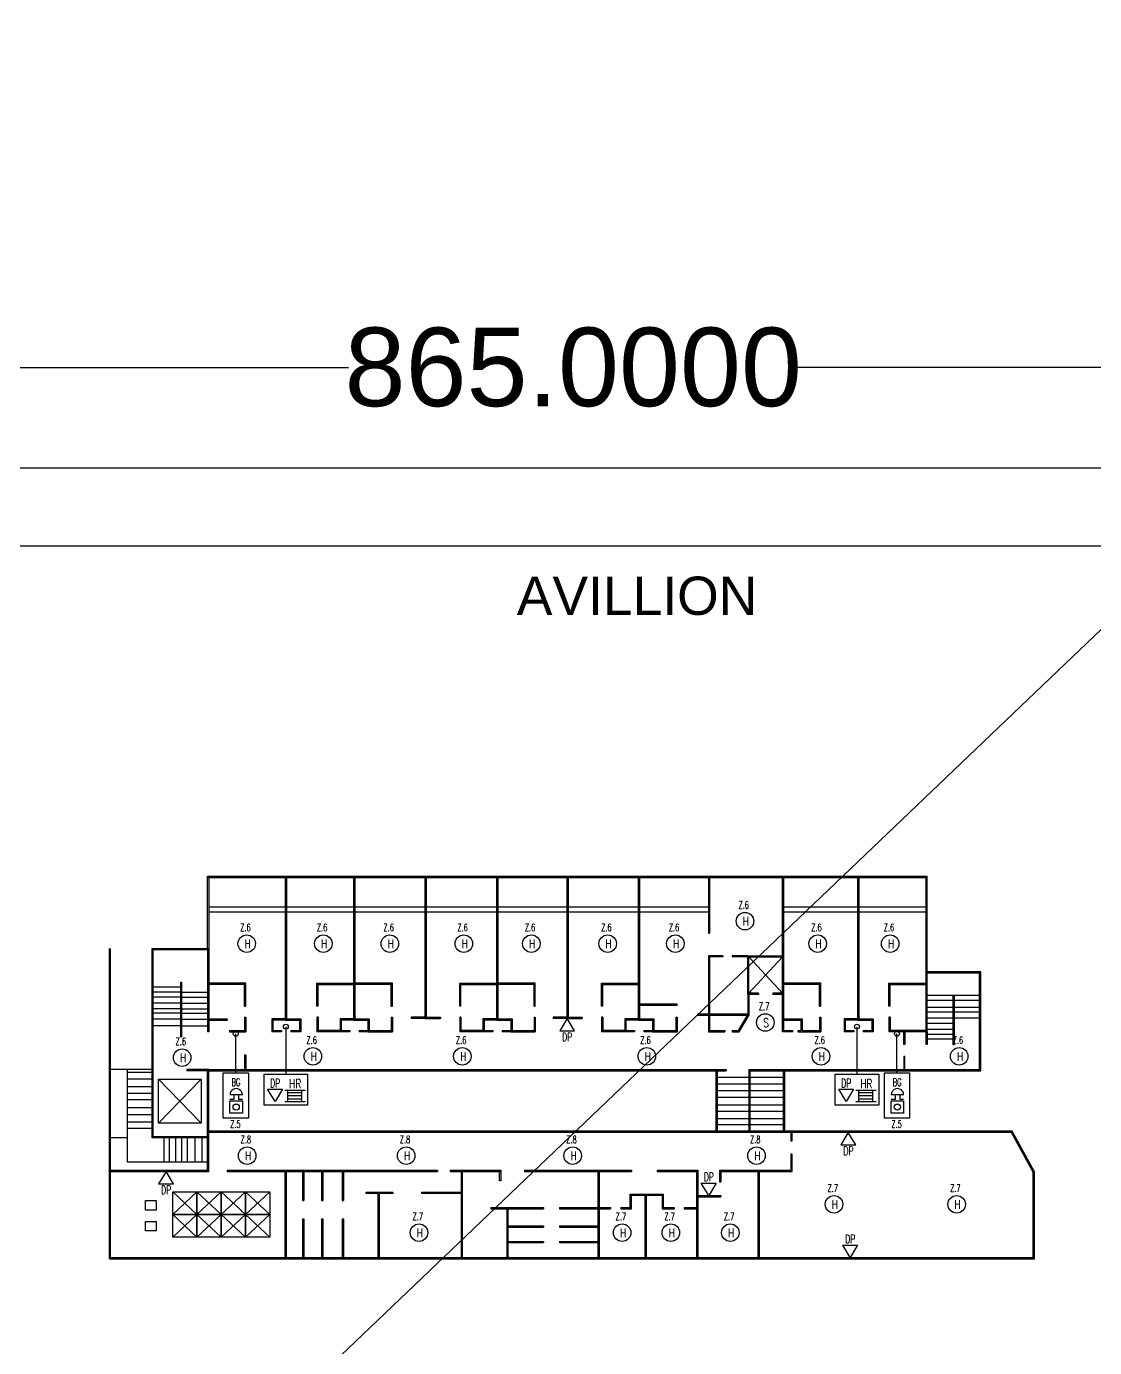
# Model space of a CAD drawing. Extents: x -3977 to 6343, y -1567 to 1206.
# Drawn here: x -2976.2 to -2701.7, y -1292.1 to -952.9 of the extents above; entities that cross this region are included whole.
import ezdxf
from ezdxf.enums import TextEntityAlignment as Align

# ---------------------------------------------------------------- set-up
doc = ezdxf.new("R2010")
doc.units = 0
doc.layers.get('0').update_dxf_attribs({"linetype": 'CONTINUOUS'})
doc.layers.get('DEFPOINTS').update_dxf_attribs({"linetype": 'CONTINUOUS'})
for name, color, linetype in [('FAPOINT', 1, 'CONTINUOUS'), ('FF_GRID_LINE', 8, 'CONTINUOUS'), ('MIMIC_SIZE', 7, 'CONTINUOUS'), ('TEXT', 8, 'CONTINUOUS'), ('TXT4', 8, 'CONTINUOUS')]:
    doc.layers.add(name, color=color, linetype=linetype)
doc.styles.add('ARIAL', font='arial.ttf')
doc.styles.add('BADAI', font='romans.shx', dxfattribs={"width": 0.65})
doc.styles.add('PLOT02__REVB$0$NARROW', font='SIMPLEX', dxfattribs={"width": 0.75})
doc.styles.get("Standard").update_dxf_attribs({"font": 'arial.ttf'})
doc.dimstyles.get("Standard").update_dxf_attribs({"dimtxt": 0.18, "dimasz": 0.18, "dimexe": 0.18, "dimexo": 0.0625, "dimgap": 0.09, "dimtad": 0, "dimtih": 1, "dimtoh": 1, "dimzin": 0, "dimcen": 0.09, "dimazin": 3, "dimtfac": 1, "dimtofl": 0, "dimtmove": 0, "dimatfit": 3})

# ---------------------------------------------------------------- blocks, each defined once
blk = doc.blocks.new('D-433-1_MIMIC_SIZE_900_X_1')
at = {"layer": 'MIMIC_SIZE'}
for points in [[(3.62, 53.07), (868.62, 53.07), (868.62, 478.07), (3.62, 478.07)], [(23.62, 73.07), (848.62, 73.07), (848.62, 458.07), (23.62, 458.07)]]:
    blk.add_lwpolyline(points, close=True, dxfattribs=at)
blk = doc.blocks.new('*D37')
at = {"layer": 'DEFPOINTS', "color": 0}
for p in [(-2403.24, -1040.46), (-3268.24, -1066.31), (-2403.24, -1066.31)]:
    blk.add_point(p, dxfattribs=at)
at = {"layer": 'MIMIC_SIZE', "color": 0}
for p, q in [((-3268.24, -1066.25), (-3268.24, -1040.28)), ((-3268.06, -1040.46), (-2893.36, -1040.46)), ((-2403.42, -1040.46), (-2778.12, -1040.46)), ((-2403.24, -1066.25), (-2403.24, -1040.28))]:
    blk.add_line(p, q, dxfattribs=at)
for points in [[(-3268.06, -1040.43), (-3268.06, -1040.49), (-3268.24, -1040.46)], [(-2403.42, -1040.43), (-2403.42, -1040.49), (-2403.24, -1040.46)]]:
    blk.add_solid(points, dxfattribs=at)
blk.add_text('865.0000', height=20.175, dxfattribs=at).set_placement((-2894.41, -1050.38))

msp = doc.modelspace()

# ---------------------------------------------------------------- linework, layer by layer
at = {"color": 1}
for p, q in [((-2837.223, -1207.625), (-2839.129, -1210.801)), ((-2835.311, -1210.812), (-2837.223, -1207.625)), ((-2839.129, -1210.801), (-2835.311, -1210.812)), ((-2920.668, -1227.211), (-2923.849, -1227.207)), ((-2922.855, -1227.209), (-2922.856, -1228.402)), ((-2921.662, -1227.21), (-2921.663, -1228.403)), ((-2914.174, -1225.805, 16734.629), (-2910.356, -1225.795, 16734.629)), ((-2912.268, -1228.981, 16734.629), (-2914.174, -1225.805, 16734.629)), ((-2910.356, -1225.795, 16734.629), (-2912.268, -1228.981, 16734.629)), ((-2767.413, -1225.805, 16734.629), (-2763.595, -1225.795, 16734.629)), ((-2765.507, -1228.981, 16734.629), (-2767.413, -1225.805, 16734.629)), ((-2763.595, -1225.795, 16734.629), (-2765.507, -1228.981, 16734.629)), ((-2750.756, -1227.211), (-2753.937, -1227.207)), ((-2752.943, -1227.209), (-2752.944, -1228.402)), ((-2751.75, -1227.21), (-2751.751, -1228.403)), ((-2923.854, -1231.98), (-2923.851, -1228.798)), ((-2922.856, -1228.402), (-2923.851, -1228.401)), ((-2923.851, -1228.798), (-2920.67, -1228.802)), ((-2920.669, -1228.404), (-2921.663, -1228.403)), ((-2920.67, -1228.802), (-2920.673, -1231.983)), ((-2753.942, -1231.98), (-2753.939, -1228.798)), ((-2752.944, -1228.402), (-2753.939, -1228.401)), ((-2753.939, -1228.798), (-2750.758, -1228.802)), ((-2750.757, -1228.404), (-2751.751, -1228.403)), ((-2750.758, -1228.802), (-2750.761, -1231.983)), ((-2764.956, -1236.875), (-2766.861, -1240.051)), ((-2763.043, -1240.062), (-2764.956, -1236.875)), ((-2766.861, -1240.051), (-2763.043, -1240.062)), ((-2940.277, -1246.904), (-2942.183, -1250.08)), ((-2938.365, -1250.09), (-2940.277, -1246.904)), ((-2942.183, -1250.08), (-2938.365, -1250.09)), ((-2802.746, -1249.895), (-2798.928, -1249.884)), ((-2800.841, -1253.071), (-2802.746, -1249.895)), ((-2798.928, -1249.884), (-2800.841, -1253.071)), ((-2766.38, -1265.837), (-2762.562, -1265.827)), ((-2764.474, -1269.013), (-2766.38, -1265.837)), ((-2762.562, -1265.827), (-2764.474, -1269.013))]:
    msp.add_line(p, q, dxfattribs=at)
for points in [[(-2925.609, -1221.579), (-2919.135, -1221.579), (-2919.135, -1233.219), (-2925.609, -1233.219)], [(-2915.088, -1221.961), (-2903.905, -1221.961), (-2903.905, -1229.882), (-2915.088, -1229.882)], [(-2768.327, -1221.961), (-2757.144, -1221.961), (-2757.144, -1229.882), (-2768.327, -1229.882)], [(-2755.697, -1221.579), (-2749.223, -1221.579), (-2749.223, -1233.219), (-2755.697, -1233.219)]]:
    msp.add_lwpolyline(points, close=True, dxfattribs=at)
at = {"color": 1, "linetype": 'BYBLOCK'}
for centre, radius in [((-2791.515, -1182.618), 2.25), ((-2919.546, -1188.397), 2.25), ((-2899.854, -1188.397), 2.25), ((-2882.761, -1188.397), 2.25), ((-2863.756, -1188.397), 2.25), ((-2846.421, -1188.397), 2.25), ((-2826.812, -1188.397), 2.25), ((-2809.416, -1188.397), 2.25), ((-2772.824, -1188.397), 2.25), ((-2754.195, -1188.397), 2.25), ((-2786.266, -1208.652), 2.25), ((-2922.372, -1211.582, -16734.629), 0.63), ((-2909.497, -1209.731), 0.63), ((-2762.735, -1209.731), 0.63), ((-2752.46, -1211.582, -16734.629), 0.63), ((-2936.153, -1217.694), 2.25), ((-2902.551, -1217.333), 2.25), ((-2864.13, -1217.333), 2.25), ((-2816.736, -1217.333), 2.25), ((-2771.975, -1217.333), 2.25), ((-2736.461, -1217.333), 2.25), ((-2919.442, -1242.859), 2.25), ((-2878.565, -1242.859), 2.25), ((-2835.779, -1242.859), 2.25), ((-2788.548, -1242.859), 2.25), ((-2768.631, -1255.345), 2.25), ((-2737.114, -1255.345), 2.25), ((-2875.277, -1262.643), 2.25), ((-2823.08, -1262.643), 2.25), ((-2810.56, -1262.643), 2.25), ((-2795.265, -1262.643), 2.25)]:
    msp.add_circle(centre, radius, dxfattribs=at)
at = {"color": 1}
for centre in [(-2922.262, -1230.391), (-2752.35, -1230.391)]:
    msp.add_circle(centre, 0.795, dxfattribs=at)
for centre in [(-2922.259, -1227.209), (-2752.347, -1227.209)]:
    msp.add_arc(centre, 1.591, 359.93967, 179.93967, dxfattribs=at)
at = {"layer": 'FAPOINT', "color": 1, "linetype": 'BYBLOCK'}
for p, q in [((-2909.786, -1226.016, 16734.629), (-2904.528, -1226.016, 16734.629)), ((-2909.003, -1228.986, 16734.629), (-2909.003, -1226.016, 16734.629)), ((-2909.003, -1226.625, 16734.629), (-2905.378, -1226.625, 16734.629)), ((-2909.003, -1227.391, 16734.629), (-2905.378, -1227.391, 16734.629)), ((-2905.378, -1228.986, 16734.629), (-2905.378, -1226.016, 16734.629)), ((-2763.024, -1226.016, 16734.629), (-2757.766, -1226.016, 16734.629)), ((-2762.242, -1228.986, 16734.629), (-2762.242, -1226.016, 16734.629)), ((-2762.242, -1226.625, 16734.629), (-2758.617, -1226.625, 16734.629)), ((-2762.242, -1227.391, 16734.629), (-2758.617, -1227.391, 16734.629)), ((-2758.617, -1228.986, 16734.629), (-2758.617, -1226.016, 16734.629)), ((-2909.786, -1228.986, 16734.629), (-2904.528, -1228.986, 16734.629)), ((-2909.003, -1228.22, 16734.629), (-2905.378, -1228.22, 16734.629)), ((-2763.024, -1228.986, 16734.629), (-2757.766, -1228.986, 16734.629)), ((-2762.242, -1228.22, 16734.629), (-2758.617, -1228.22, 16734.629))]:
    msp.add_line(p, q, dxfattribs=at)
at = {"layer": 'FF_GRID_LINE', "color": 1}
for p, q in [((-2920.673, -1231.983), (-2923.854, -1231.98)), ((-2750.761, -1231.983), (-2753.942, -1231.98))]:
    msp.add_line(p, q, dxfattribs=at)
at = {"layer": 'MIMIC_SIZE', "color": 1}
for p, q in [((-2537.734, -952.855), (-3181.641, -1567.27)), ((-2909.497, -1209.731), (-2909.497, -1221.961)), ((-2762.735, -1209.731), (-2762.735, -1221.961)), ((-2922.372, -1221.579, -16734.629), (-2922.372, -1211.582, -16734.629)), ((-2752.46, -1221.579, -16734.629), (-2752.46, -1211.582, -16734.629))]:
    msp.add_line(p, q, dxfattribs=at)
at = {"layer": 'MIMIC_SIZE', "color": 0, "linetype": 'BYBLOCK'}
for p, q in [((-2929.639, -1189.623), (-2929.639, -1171.104)), ((-2929.639, -1171.104), (-2744.657, -1171.104)), ((-2929.639, -1171.429), (-2744.982, -1171.429)), ((-2929.314, -1171.104), (-2929.314, -1211.023)), ((-2909.553, -1208.036), (-2909.553, -1171.104)), ((-2909.228, -1208.036), (-2909.228, -1171.104)), ((-2891.988, -1208.036), (-2891.988, -1171.104)), ((-2891.663, -1208.036), (-2891.663, -1171.104)), ((-2873.696, -1207.625), (-2873.696, -1171.104)), ((-2873.371, -1207.625), (-2873.371, -1171.104)), ((-2855.272, -1208.036), (-2855.272, -1171.104)), ((-2854.947, -1208.036), (-2854.947, -1171.104)), ((-2837.223, -1207.625), (-2837.223, -1171.104)), ((-2836.898, -1207.625), (-2836.898, -1171.104)), ((-2818.847, -1208.036), (-2818.847, -1171.104)), ((-2818.522, -1208.036), (-2818.522, -1171.104)), ((-2800.917, -1171.429), (-2800.917, -1185.733)), ((-2800.592, -1171.429), (-2800.592, -1185.733)), ((-2781.888, -1211.023), (-2781.888, -1171.104)), ((-2781.563, -1210.698), (-2781.563, -1171.104)), ((-2762.486, -1208.036), (-2762.486, -1171.104)), ((-2762.161, -1208.036), (-2762.161, -1171.104)), ((-2744.982, -1210.698), (-2744.982, -1171.429)), ((-2744.657, -1211.023), (-2744.657, -1171.104)), ((-2929.314, -1178.919), (-2800.592, -1178.919)), ((-2929.314, -1180.197), (-2800.592, -1180.197)), ((-2781.888, -1178.919), (-2744.982, -1178.919)), ((-2781.888, -1180.197), (-2744.982, -1180.197)), ((-2800.917, -1185.733), (-2800.592, -1185.733)), ((-2954.851, -1269.338), (-2954.851, -1189.623)), ((-2954.526, -1269.338), (-2954.526, -1189.623)), ((-2943.886, -1220.706), (-2943.886, -1189.623)), ((-2943.886, -1189.623), (-2929.314, -1189.623)), ((-2943.886, -1189.948), (-2929.314, -1189.948)), ((-2943.561, -1220.706), (-2943.561, -1189.623)), ((-2929.639, -1189.623), (-2929.639, -1211.023)), ((-2797.226, -1191.509), (-2800.917, -1191.509)), ((-2800.917, -1191.509), (-2800.917, -1211.023)), ((-2797.226, -1191.834), (-2800.917, -1191.834)), ((-2800.592, -1191.509), (-2800.592, -1211.023)), ((-2797.226, -1191.509), (-2797.226, -1191.834)), ((-2790.813, -1191.509), (-2794.834, -1191.509)), ((-2794.834, -1191.509), (-2794.834, -1191.834)), ((-2790.813, -1191.834), (-2794.834, -1191.834)), ((-2790.813, -1201.431), (-2790.813, -1191.509)), ((-2790.813, -1191.509), (-2781.888, -1191.509)), ((-2790.813, -1191.834), (-2781.888, -1191.834)), ((-2790.488, -1201.431), (-2790.488, -1191.509)), ((-2781.888, -1191.834), (-2790.488, -1201.106)), ((-2781.888, -1201.106), (-2790.488, -1191.834)), ((-2730.935, -1195.641), (-2744.657, -1195.641)), ((-2731.26, -1195.965), (-2744.657, -1195.965)), ((-2731.26, -1221.031), (-2731.26, -1195.641)), ((-2730.935, -1221.031), (-2730.935, -1195.641)), ((-2936.6, -1199.614), (-2943.561, -1199.614)), ((-2936.6, -1200.891), (-2943.561, -1200.891)), ((-2936.6, -1198.268), (-2936.6, -1212.377)), ((-2936.6, -1198.268), (-2936.275, -1198.268)), ((-2936.275, -1198.268), (-2936.275, -1212.377)), ((-2936.275, -1200.891), (-2929.639, -1200.891)), ((-2919.767, -1198.551), (-2929.639, -1198.551)), ((-2919.767, -1198.876), (-2929.639, -1198.876)), ((-2920.092, -1204.49), (-2920.092, -1198.551)), ((-2919.767, -1204.49), (-2919.767, -1198.551)), ((-2901.535, -1204.49), (-2901.535, -1198.551)), ((-2901.535, -1198.551), (-2891.663, -1198.551)), ((-2901.535, -1198.876), (-2891.663, -1198.876)), ((-2901.21, -1204.49), (-2901.21, -1198.551)), ((-2882.116, -1198.551), (-2891.988, -1198.551)), ((-2882.116, -1198.876), (-2891.988, -1198.876)), ((-2882.441, -1204.49), (-2882.441, -1198.551)), ((-2882.116, -1204.49), (-2882.116, -1198.551)), ((-2864.819, -1204.49), (-2864.819, -1198.551)), ((-2864.819, -1198.551), (-2854.947, -1198.551)), ((-2864.819, -1198.876), (-2854.947, -1198.876)), ((-2864.494, -1204.49), (-2864.494, -1198.551)), ((-2845.4, -1198.551), (-2855.272, -1198.551)), ((-2845.4, -1198.876), (-2855.272, -1198.876)), ((-2845.725, -1204.49), (-2845.725, -1198.551)), ((-2845.4, -1204.49), (-2845.4, -1198.551)), ((-2828.394, -1204.49), (-2828.394, -1198.551)), ((-2828.394, -1198.551), (-2818.847, -1198.551)), ((-2828.394, -1198.876), (-2818.847, -1198.876)), ((-2828.069, -1204.49), (-2828.069, -1198.551)), ((-2772.017, -1198.551), (-2781.888, -1198.551)), ((-2772.017, -1198.876), (-2781.888, -1198.876)), ((-2772.341, -1204.49), (-2772.341, -1198.551)), ((-2772.017, -1204.49), (-2772.017, -1198.551)), ((-2754.529, -1204.49), (-2754.529, -1198.551)), ((-2754.529, -1198.551), (-2744.657, -1198.551)), ((-2754.529, -1198.876), (-2744.657, -1198.876)), ((-2754.204, -1204.49), (-2754.204, -1198.551)), ((-2936.6, -1202.148), (-2943.561, -1202.148)), ((-2936.6, -1203.667), (-2943.561, -1203.667)), ((-2936.275, -1202.148), (-2929.639, -1202.148)), ((-2936.275, -1203.667), (-2929.639, -1203.667)), ((-2808.976, -1203.964), (-2818.522, -1203.964)), ((-2808.976, -1204.288), (-2818.522, -1204.288)), ((-2808.976, -1204.288), (-2808.976, -1203.964)), ((-2788.002, -1201.106), (-2790.813, -1201.106)), ((-2788.002, -1201.431), (-2790.813, -1201.431)), ((-2790.813, -1201.431), (-2790.813, -1206.822)), ((-2790.488, -1201.431), (-2790.488, -1206.822)), ((-2788.002, -1201.106), (-2788.002, -1201.431)), ((-2781.888, -1201.106), (-2784.343, -1201.106)), ((-2784.343, -1201.106), (-2784.343, -1201.431)), ((-2781.888, -1201.431), (-2784.343, -1201.431)), ((-2744.657, -1201.671), (-2731.26, -1201.671)), ((-2744.657, -1202.949), (-2738.076, -1202.949)), ((-2738.076, -1201.671), (-2738.076, -1214.348)), ((-2737.751, -1201.671), (-2737.751, -1214.348)), ((-2737.751, -1202.949), (-2731.26, -1202.949)), ((-2936.6, -1205.133), (-2943.561, -1205.133)), ((-2936.6, -1206.286), (-2943.561, -1206.286)), ((-2936.6, -1207.805), (-2943.561, -1207.805)), ((-2936.275, -1205.133), (-2929.639, -1205.133)), ((-2936.275, -1206.286), (-2929.639, -1206.286)), ((-2936.275, -1207.805), (-2929.639, -1207.805)), ((-2929.639, -1207.711), (-2924.569, -1207.711)), ((-2924.569, -1207.711), (-2924.569, -1208.036)), ((-2920.092, -1204.49), (-2919.767, -1204.49)), ((-2920.092, -1207.29), (-2919.767, -1207.29)), ((-2920.092, -1207.29), (-2920.092, -1211.023)), ((-2920.092, -1207.29), (-2919.767, -1207.29)), ((-2919.767, -1207.29), (-2919.767, -1211.023)), ((-2909.228, -1207.711), (-2913.131, -1207.711)), ((-2913.131, -1207.711), (-2913.131, -1211.023)), ((-2912.806, -1207.711), (-2912.806, -1211.023)), ((-2909.553, -1207.711), (-2905.649, -1207.711)), ((-2905.974, -1207.711), (-2905.974, -1211.023)), ((-2905.649, -1207.711), (-2905.649, -1211.023)), ((-2901.21, -1204.49), (-2901.535, -1204.49)), ((-2901.535, -1207.29), (-2901.535, -1211.023)), ((-2901.21, -1207.29), (-2901.535, -1207.29)), ((-2901.21, -1207.29), (-2901.21, -1211.023)), ((-2891.663, -1207.711), (-2895.567, -1207.711)), ((-2895.567, -1207.711), (-2895.567, -1211.023)), ((-2895.242, -1207.711), (-2895.242, -1211.023)), ((-2891.988, -1207.711), (-2888.085, -1207.711)), ((-2888.41, -1207.711), (-2888.41, -1211.023)), ((-2888.085, -1207.711), (-2888.085, -1211.023)), ((-2882.441, -1204.49), (-2882.116, -1204.49)), ((-2882.441, -1207.29), (-2882.116, -1207.29)), ((-2882.441, -1207.29), (-2882.441, -1211.023)), ((-2882.441, -1207.29), (-2882.116, -1207.29)), ((-2882.116, -1207.29), (-2882.116, -1211.023)), ((-2873.371, -1207.3), (-2877.274, -1207.3)), ((-2877.274, -1207.3), (-2877.274, -1207.625)), ((-2873.371, -1207.625), (-2877.274, -1207.625)), ((-2873.696, -1207.3), (-2869.793, -1207.3)), ((-2873.696, -1207.625), (-2869.793, -1207.625)), ((-2869.793, -1207.3), (-2869.793, -1207.625)), ((-2864.494, -1204.49), (-2864.819, -1204.49)), ((-2864.819, -1207.29), (-2864.819, -1211.023)), ((-2864.494, -1207.29), (-2864.819, -1207.29)), ((-2864.494, -1207.29), (-2864.494, -1211.023)), ((-2854.947, -1207.711), (-2858.85, -1207.711)), ((-2858.85, -1207.711), (-2858.85, -1211.023)), ((-2858.525, -1207.711), (-2858.525, -1211.023)), ((-2855.272, -1207.711), (-2851.369, -1207.711)), ((-2851.693, -1207.711), (-2851.693, -1211.023)), ((-2851.369, -1207.711), (-2851.369, -1211.023)), ((-2845.725, -1204.49), (-2845.4, -1204.49)), ((-2845.725, -1207.29), (-2845.4, -1207.29)), ((-2845.725, -1207.29), (-2845.725, -1211.023)), ((-2845.725, -1207.29), (-2845.4, -1207.29)), ((-2845.4, -1207.29), (-2845.4, -1211.023)), ((-2836.898, -1207.3), (-2840.802, -1207.3)), ((-2840.802, -1207.3), (-2840.802, -1207.625)), ((-2836.898, -1207.625), (-2840.802, -1207.625)), ((-2837.223, -1207.3), (-2833.32, -1207.3)), ((-2837.223, -1207.625), (-2833.32, -1207.625)), ((-2833.32, -1207.3), (-2833.32, -1207.625)), ((-2828.069, -1204.49), (-2828.394, -1204.49)), ((-2828.394, -1207.29), (-2828.394, -1211.023)), ((-2828.069, -1207.29), (-2828.394, -1207.29)), ((-2828.069, -1207.29), (-2828.069, -1211.023)), ((-2818.522, -1207.711), (-2822.426, -1207.711)), ((-2822.426, -1207.711), (-2822.426, -1211.023)), ((-2822.101, -1207.711), (-2822.101, -1211.023)), ((-2818.847, -1207.711), (-2814.944, -1207.711)), ((-2815.269, -1207.711), (-2815.269, -1211.023)), ((-2814.944, -1207.711), (-2814.944, -1211.023)), ((-2809.3, -1207.29), (-2808.976, -1207.29)), ((-2809.3, -1207.29), (-2809.3, -1211.023)), ((-2809.3, -1207.29), (-2808.976, -1207.29)), ((-2808.976, -1207.29), (-2808.976, -1211.023)), ((-2790.488, -1206.497), (-2803.755, -1206.497)), ((-2803.755, -1206.497), (-2803.755, -1206.822)), ((-2790.488, -1206.822), (-2803.755, -1206.822)), ((-2793.169, -1210.698), (-2790.768, -1206.656)), ((-2792.984, -1211.023), (-2790.488, -1206.822)), ((-2781.888, -1207.711), (-2776.818, -1207.711)), ((-2777.143, -1207.711), (-2777.143, -1210.698)), ((-2776.818, -1207.711), (-2776.818, -1211.023)), ((-2772.341, -1204.49), (-2772.017, -1204.49)), ((-2772.341, -1207.29), (-2772.017, -1207.29)), ((-2772.341, -1207.29), (-2772.341, -1211.023)), ((-2772.341, -1207.29), (-2772.017, -1207.29)), ((-2772.017, -1207.29), (-2772.017, -1211.023)), ((-2762.161, -1207.711), (-2766.064, -1207.711)), ((-2766.064, -1207.711), (-2766.064, -1211.023)), ((-2765.74, -1207.711), (-2765.74, -1211.023)), ((-2762.486, -1207.711), (-2758.583, -1207.711)), ((-2758.908, -1207.711), (-2758.908, -1211.023)), ((-2758.583, -1207.711), (-2758.583, -1211.023)), ((-2754.204, -1204.49), (-2754.529, -1204.49)), ((-2754.204, -1207.29), (-2754.529, -1207.29)), ((-2754.529, -1207.29), (-2754.529, -1211.023)), ((-2754.204, -1207.29), (-2754.529, -1207.29)), ((-2754.204, -1207.29), (-2754.204, -1211.023)), ((-2744.657, -1204.716), (-2738.076, -1204.716)), ((-2744.657, -1205.957), (-2738.076, -1205.957)), ((-2744.657, -1207.461), (-2738.076, -1207.461)), ((-2737.751, -1204.716), (-2731.26, -1204.716)), ((-2737.751, -1205.957), (-2731.26, -1205.957)), ((-2737.751, -1207.461), (-2731.26, -1207.461)), ((-2936.6, -1209.533), (-2943.561, -1209.533)), ((-2936.275, -1209.533), (-2929.639, -1209.533)), ((-2929.639, -1208.036), (-2924.569, -1208.036)), ((-2929.314, -1211.023), (-2929.639, -1211.023)), ((-2923.955, -1210.698), (-2919.767, -1210.698)), ((-2923.955, -1210.698), (-2923.955, -1211.023)), ((-2923.955, -1211.023), (-2919.767, -1211.023)), ((-2909.228, -1208.036), (-2913.131, -1208.036)), ((-2910.591, -1211.023), (-2913.131, -1211.023)), ((-2912.806, -1210.698), (-2910.591, -1210.698)), ((-2910.591, -1210.698), (-2910.591, -1211.023)), ((-2909.553, -1208.036), (-2905.649, -1208.036)), ((-2908.19, -1210.698), (-2905.974, -1210.698)), ((-2908.19, -1210.698), (-2908.19, -1211.023)), ((-2905.649, -1211.023), (-2908.19, -1211.023)), ((-2895.242, -1210.698), (-2901.535, -1210.698)), ((-2895.242, -1211.023), (-2901.535, -1211.023)), ((-2891.663, -1208.036), (-2895.567, -1208.036)), ((-2895.242, -1210.698), (-2893.027, -1210.698)), ((-2893.027, -1211.023), (-2895.242, -1211.023)), ((-2893.027, -1210.698), (-2893.027, -1211.023)), ((-2891.988, -1208.036), (-2888.085, -1208.036)), ((-2890.625, -1210.698), (-2888.41, -1210.698)), ((-2890.625, -1210.698), (-2890.625, -1211.023)), ((-2888.41, -1211.023), (-2890.625, -1211.023)), ((-2888.41, -1210.698), (-2882.116, -1210.698)), ((-2888.41, -1211.023), (-2882.116, -1211.023)), ((-2858.525, -1210.698), (-2864.819, -1210.698)), ((-2858.525, -1211.023), (-2864.819, -1211.023)), ((-2854.947, -1208.036), (-2858.85, -1208.036)), ((-2858.525, -1210.698), (-2856.31, -1210.698)), ((-2856.31, -1211.023), (-2858.525, -1211.023)), ((-2856.31, -1210.698), (-2856.31, -1211.023)), ((-2855.272, -1208.036), (-2851.369, -1208.036)), ((-2853.909, -1210.698), (-2851.693, -1210.698)), ((-2853.909, -1210.698), (-2853.909, -1211.023)), ((-2851.693, -1211.023), (-2853.909, -1211.023)), ((-2851.693, -1210.698), (-2845.4, -1210.698)), ((-2851.693, -1211.023), (-2845.4, -1211.023)), ((-2822.101, -1210.698), (-2828.394, -1210.698)), ((-2822.101, -1211.023), (-2828.394, -1211.023)), ((-2818.522, -1208.036), (-2822.426, -1208.036)), ((-2822.101, -1210.698), (-2819.886, -1210.698)), ((-2819.886, -1211.023), (-2822.101, -1211.023)), ((-2819.886, -1210.698), (-2819.886, -1211.023)), ((-2818.847, -1208.036), (-2814.944, -1208.036)), ((-2817.484, -1210.698), (-2815.269, -1210.698)), ((-2817.484, -1210.698), (-2817.484, -1211.023)), ((-2815.269, -1211.023), (-2817.484, -1211.023)), ((-2815.269, -1210.698), (-2808.976, -1210.698)), ((-2815.269, -1211.023), (-2808.976, -1211.023)), ((-2800.917, -1210.698), (-2796.701, -1210.698)), ((-2800.917, -1211.023), (-2796.701, -1211.023)), ((-2796.701, -1210.698), (-2796.701, -1211.023)), ((-2794.801, -1210.698), (-2793.169, -1210.698)), ((-2794.801, -1210.698), (-2794.801, -1211.023)), ((-2794.801, -1211.023), (-2792.984, -1211.023)), ((-2781.888, -1208.036), (-2776.818, -1208.036)), ((-2779.194, -1211.023), (-2781.888, -1211.023)), ((-2781.563, -1210.698), (-2779.194, -1210.698)), ((-2779.194, -1211.023), (-2779.194, -1210.698)), ((-2777.824, -1210.698), (-2777.143, -1210.698)), ((-2777.824, -1211.023), (-2777.824, -1210.698)), ((-2777.824, -1211.023), (-2772.017, -1211.023)), ((-2776.818, -1210.698), (-2772.017, -1210.698)), ((-2762.161, -1208.036), (-2766.064, -1208.036)), ((-2763.524, -1211.023), (-2766.064, -1211.023)), ((-2765.74, -1210.698), (-2763.524, -1210.698)), ((-2763.524, -1210.698), (-2763.524, -1211.023)), ((-2762.486, -1208.036), (-2758.583, -1208.036)), ((-2761.123, -1210.698), (-2758.908, -1210.698)), ((-2761.123, -1210.698), (-2761.123, -1211.023)), ((-2758.583, -1211.023), (-2761.123, -1211.023)), ((-2744.657, -1210.698), (-2754.529, -1210.698)), ((-2744.657, -1211.023), (-2754.529, -1211.023)), ((-2750.73, -1214.348), (-2750.73, -1211.023)), ((-2750.405, -1211.023), (-2750.405, -1214.348)), ((-2744.982, -1214.348), (-2744.982, -1211.023)), ((-2744.657, -1208.852), (-2738.076, -1208.852)), ((-2744.657, -1210.356), (-2738.076, -1210.356)), ((-2744.657, -1211.023), (-2744.657, -1214.348)), ((-2936.6, -1212.377), (-2936.275, -1212.377)), ((-2750.405, -1214.348), (-2750.73, -1214.348)), ((-2744.657, -1214.348), (-2744.982, -1214.348)), ((-2744.657, -1211.672), (-2738.076, -1211.672)), ((-2744.657, -1212.838), (-2738.076, -1212.838)), ((-2738.076, -1214.348), (-2737.751, -1214.348)), ((-2920.092, -1216.973), (-2919.767, -1216.973)), ((-2920.092, -1216.973), (-2920.092, -1220.706)), ((-2920.092, -1216.973), (-2919.767, -1216.973)), ((-2919.767, -1216.973), (-2919.767, -1220.706)), ((-2750.405, -1217.381), (-2750.73, -1217.381)), ((-2750.73, -1217.381), (-2750.73, -1220.706)), ((-2750.405, -1220.706), (-2750.405, -1217.381)), ((-2943.561, -1220.706), (-2954.526, -1220.706)), ((-2950.192, -1244.501), (-2950.192, -1220.706)), ((-2943.886, -1238.313), (-2943.886, -1220.706)), ((-2943.561, -1237.988), (-2943.561, -1220.706)), ((-2929.314, -1220.706), (-2934.944, -1220.706)), ((-2934.944, -1220.706), (-2934.944, -1221.031)), ((-2929.314, -1221.031), (-2934.944, -1221.031)), ((-2929.639, -1246.904), (-2929.639, -1220.706)), ((-2929.314, -1246.904), (-2929.314, -1220.706)), ((-2929.314, -1220.706), (-2796.387, -1220.706)), ((-2929.314, -1221.031), (-2796.387, -1221.031)), ((-2798.993, -1221.031), (-2798.993, -1236.55)), ((-2798.668, -1221.031), (-2798.668, -1236.55)), ((-2796.387, -1220.706), (-2796.387, -1221.031)), ((-2790.551, -1220.706), (-2730.935, -1220.706)), ((-2790.551, -1220.706), (-2790.551, -1236.55)), ((-2790.551, -1221.031), (-2730.935, -1221.031)), ((-2790.226, -1220.706), (-2790.226, -1236.55)), ((-2781.664, -1221.031), (-2781.664, -1236.55)), ((-2781.339, -1221.031), (-2781.339, -1236.55)), ((-2943.886, -1221.484), (-2950.192, -1221.484)), ((-2943.886, -1223.243), (-2950.192, -1223.243)), ((-2931.253, -1223.189), (-2942.239, -1234.494)), ((-2931.253, -1234.494), (-2942.239, -1223.189)), ((-2798.668, -1222.675), (-2790.551, -1222.675)), ((-2798.668, -1224.437), (-2790.551, -1224.437)), ((-2790.226, -1222.675), (-2781.664, -1222.675)), ((-2790.226, -1224.437), (-2781.664, -1224.437)), ((-2943.886, -1225.159), (-2950.192, -1225.159)), ((-2943.886, -1226.855), (-2950.192, -1226.855)), ((-2798.668, -1226.141), (-2790.551, -1226.141)), ((-2798.668, -1227.874), (-2790.551, -1227.874)), ((-2790.226, -1226.141), (-2781.664, -1226.141)), ((-2790.226, -1227.874), (-2781.664, -1227.874)), ((-2943.886, -1228.556), (-2950.192, -1228.556)), ((-2943.886, -1230.598), (-2950.192, -1230.598)), ((-2798.668, -1229.842), (-2790.551, -1229.842)), ((-2798.668, -1231.428), (-2790.551, -1231.428)), ((-2790.226, -1229.842), (-2781.664, -1229.842)), ((-2790.226, -1231.428), (-2781.664, -1231.428)), ((-2943.886, -1232.388), (-2950.192, -1232.388)), ((-2943.886, -1234.273), (-2950.192, -1234.273)), ((-2798.668, -1233.278), (-2790.551, -1233.278)), ((-2798.668, -1234.893), (-2790.551, -1234.893)), ((-2790.226, -1233.278), (-2781.664, -1233.278)), ((-2790.226, -1234.893), (-2781.664, -1234.893)), ((-2950.192, -1238.313), (-2954.526, -1238.313)), ((-2943.886, -1235.874), (-2950.192, -1235.874)), ((-2929.639, -1238.313), (-2943.886, -1238.313)), ((-2929.639, -1237.988), (-2943.561, -1237.988)), ((-2940.818, -1238.313), (-2940.818, -1244.501)), ((-2939.472, -1238.313), (-2939.472, -1244.501)), ((-2937.827, -1238.313), (-2937.827, -1244.501)), ((-2936.331, -1238.313), (-2936.331, -1244.501)), ((-2934.885, -1238.313), (-2934.885, -1244.501)), ((-2932.891, -1238.313), (-2932.891, -1244.501)), ((-2931.047, -1238.313), (-2931.047, -1244.501)), ((-2722.825, -1236.55), (-2929.314, -1236.55)), ((-2723.019, -1236.875), (-2929.314, -1236.875)), ((-2779.71, -1236.875), (-2779.71, -1239.067)), ((-2779.385, -1239.067), (-2779.385, -1236.875)), ((-2717.48, -1247.134), (-2723.019, -1236.875)), ((-2717.155, -1247.051), (-2722.825, -1236.55)), ((-2779.71, -1239.067), (-2779.385, -1239.067)), ((-2929.639, -1244.501), (-2950.192, -1244.501)), ((-2779.385, -1242.501), (-2779.71, -1242.501)), ((-2779.71, -1242.501), (-2779.71, -1246.579)), ((-2779.385, -1246.904), (-2779.385, -1242.501)), ((-2954.526, -1246.579), (-2929.314, -1246.579)), ((-2954.526, -1246.904), (-2929.314, -1246.904)), ((-2924.55, -1246.579), (-2870.556, -1246.579)), ((-2924.55, -1246.579), (-2924.55, -1246.904)), ((-2924.55, -1246.904), (-2870.556, -1246.904)), ((-2909.722, -1246.579), (-2909.722, -1269.338)), ((-2909.397, -1246.579), (-2909.397, -1269.338)), ((-2905.239, -1246.579), (-2905.239, -1254.409)), ((-2904.914, -1246.579), (-2904.914, -1254.409)), ((-2900.341, -1246.579), (-2900.341, -1254.409)), ((-2900.017, -1246.579), (-2900.017, -1254.409)), ((-2895.029, -1246.579), (-2895.029, -1254.409)), ((-2894.704, -1246.579), (-2894.704, -1254.409)), ((-2870.556, -1246.579), (-2870.556, -1246.904)), ((-2867.299, -1246.579), (-2854.258, -1246.579)), ((-2867.299, -1246.579), (-2867.299, -1246.904)), ((-2867.299, -1246.904), (-2854.258, -1246.904)), ((-2864.47, -1246.579), (-2864.47, -1269.013)), ((-2864.146, -1246.579), (-2864.146, -1269.013)), ((-2854.583, -1249.351), (-2854.583, -1246.579)), ((-2854.258, -1246.579), (-2854.258, -1249.351)), ((-2848.171, -1246.579), (-2820.706, -1246.579)), ((-2848.171, -1246.579), (-2848.171, -1246.904)), ((-2848.171, -1246.904), (-2820.706, -1246.904)), ((-2829.295, -1246.579), (-2829.295, -1269.013)), ((-2828.971, -1246.579), (-2828.971, -1269.013)), ((-2820.706, -1246.579), (-2820.706, -1246.904)), ((-2814.11, -1246.579), (-2803.618, -1246.579)), ((-2814.11, -1246.579), (-2814.11, -1246.904)), ((-2814.11, -1246.904), (-2803.618, -1246.904)), ((-2803.943, -1246.579), (-2803.943, -1269.013)), ((-2803.618, -1246.579), (-2803.618, -1269.013)), ((-2798.063, -1246.579), (-2779.71, -1246.579)), ((-2798.063, -1246.579), (-2798.063, -1249.559)), ((-2798.063, -1246.904), (-2779.385, -1246.904)), ((-2797.738, -1246.579), (-2797.738, -1249.559)), ((-2788.17, -1246.579), (-2788.17, -1269.013)), ((-2787.845, -1246.579), (-2787.845, -1269.013)), ((-2717.48, -1269.338), (-2717.48, -1247.134)), ((-2717.155, -1269.338), (-2717.155, -1247.051)), ((-2854.258, -1249.351), (-2854.583, -1249.351)), ((-2798.063, -1249.559), (-2797.738, -1249.559)), ((-2905.239, -1254.409), (-2904.914, -1254.409)), ((-2900.341, -1254.409), (-2900.017, -1254.409)), ((-2895.029, -1254.409), (-2894.704, -1254.409)), ((-2888.888, -1252.565), (-2888.888, -1252.241)), ((-2888.888, -1252.241), (-2881.969, -1252.241)), ((-2885.826, -1252.565), (-2888.888, -1252.565)), ((-2885.826, -1252.565), (-2885.826, -1269.013)), ((-2885.501, -1252.565), (-2885.501, -1269.013)), ((-2881.969, -1252.565), (-2885.501, -1252.565)), ((-2881.969, -1252.241), (-2881.969, -1252.565)), ((-2874.542, -1252.565), (-2874.542, -1252.241)), ((-2874.542, -1252.241), (-2864.146, -1252.241)), ((-2864.47, -1252.565), (-2874.542, -1252.565)), ((-2820.978, -1256.509), (-2820.978, -1252.718)), ((-2820.978, -1252.718), (-2812.511, -1252.718)), ((-2820.978, -1253.043), (-2812.511, -1253.043)), ((-2820.653, -1256.509), (-2820.653, -1252.718)), ((-2817.239, -1252.718), (-2817.239, -1269.013)), ((-2816.914, -1252.718), (-2816.914, -1269.013)), ((-2812.836, -1252.718), (-2812.836, -1256.509)), ((-2812.511, -1252.718), (-2812.511, -1256.509)), ((-2803.943, -1253.071), (-2797.738, -1253.071)), ((-2803.943, -1253.396), (-2797.738, -1253.396)), ((-2797.738, -1253.071), (-2797.738, -1253.396)), ((-2856.847, -1256.185), (-2843.262, -1256.185)), ((-2856.847, -1256.185), (-2856.847, -1256.509)), ((-2856.847, -1256.509), (-2843.262, -1256.509)), ((-2852.745, -1256.185), (-2852.745, -1269.338)), ((-2852.421, -1256.185), (-2852.421, -1269.338)), ((-2843.262, -1256.185), (-2843.262, -1256.509)), ((-2839.199, -1256.185), (-2826.086, -1256.185)), ((-2839.199, -1256.185), (-2839.199, -1256.509)), ((-2839.199, -1256.509), (-2826.086, -1256.509)), ((-2826.086, -1256.185), (-2826.086, -1256.509)), ((-2823.424, -1256.185), (-2820.653, -1256.185)), ((-2823.424, -1256.185), (-2823.424, -1256.509)), ((-2823.424, -1256.509), (-2820.653, -1256.509)), ((-2812.836, -1256.185), (-2809.711, -1256.185)), ((-2812.836, -1256.509), (-2809.711, -1256.509)), ((-2809.711, -1256.185), (-2809.711, -1256.509)), ((-2807.107, -1256.185), (-2803.618, -1256.185)), ((-2807.107, -1256.185), (-2807.107, -1256.509)), ((-2807.107, -1256.509), (-2803.618, -1256.509)), ((-2905.239, -1259.083), (-2905.239, -1269.338)), ((-2905.239, -1259.083), (-2904.914, -1259.083)), ((-2904.914, -1259.083), (-2904.914, -1269.338)), ((-2900.341, -1259.083), (-2900.341, -1269.338)), ((-2900.341, -1259.083), (-2900.017, -1259.083)), ((-2900.017, -1259.083), (-2900.017, -1269.338)), ((-2895.029, -1259.083), (-2895.029, -1269.338)), ((-2895.029, -1259.083), (-2894.704, -1259.083)), ((-2894.704, -1259.083), (-2894.704, -1269.338)), ((-2852.745, -1260.908), (-2843.262, -1260.908)), ((-2852.745, -1261.233), (-2843.262, -1261.233)), ((-2843.262, -1260.908), (-2843.262, -1261.233)), ((-2839.199, -1260.908), (-2828.971, -1260.908)), ((-2839.199, -1260.908), (-2839.199, -1261.233)), ((-2839.199, -1261.233), (-2828.971, -1261.233)), ((-2852.745, -1264.866), (-2843.262, -1264.866)), ((-2852.745, -1265.191), (-2843.262, -1265.191)), ((-2843.262, -1264.866), (-2843.262, -1265.191)), ((-2839.199, -1264.866), (-2828.971, -1264.866)), ((-2839.199, -1264.866), (-2839.199, -1265.191)), ((-2839.199, -1265.191), (-2828.971, -1265.191)), ((-2954.851, -1269.013), (-2717.155, -1269.013)), ((-2954.851, -1269.338), (-2717.155, -1269.338))]:
    msp.add_line(p, q, dxfattribs=at)
at = {"layer": 'MIMIC_SIZE', "color": 1, "linetype": 'BYBLOCK'}
for p, q in [((-2932.335, -1252.126), (-2938.567, -1257.946)), ((-2932.335, -1257.946), (-2938.567, -1252.126)), ((-2926.103, -1252.126), (-2932.335, -1257.946)), ((-2926.103, -1257.946), (-2932.335, -1252.126)), ((-2919.872, -1252.126), (-2926.103, -1257.946)), ((-2919.872, -1257.946), (-2926.103, -1252.126)), ((-2913.64, -1252.126), (-2919.872, -1257.946)), ((-2913.64, -1257.946), (-2919.872, -1252.126)), ((-2932.335, -1257.946), (-2938.567, -1263.766)), ((-2932.335, -1263.766), (-2938.567, -1257.946)), ((-2926.103, -1257.946), (-2932.335, -1263.766)), ((-2926.103, -1263.766), (-2932.335, -1257.946)), ((-2919.872, -1257.946), (-2926.103, -1263.766)), ((-2919.872, -1263.766), (-2926.103, -1257.946)), ((-2913.64, -1257.946), (-2919.872, -1263.766)), ((-2913.64, -1263.766), (-2919.872, -1257.946))]:
    msp.add_line(p, q, dxfattribs=at)
at = {"layer": 'MIMIC_SIZE', "color": 0, "linetype": 'BYBLOCK'}
msp.add_lwpolyline([(-2942.239, -1223.189), (-2931.253, -1223.189), (-2931.253, -1234.494), (-2942.239, -1234.494)], close=True, dxfattribs=at)
at = {"layer": 'MIMIC_SIZE', "color": 1, "linetype": 'BYBLOCK'}
for points in [[(-2945.543, -1254.41), (-2942.836, -1254.41), (-2942.836, -1256.823), (-2945.543, -1256.823)], [(-2938.567, -1252.126), (-2932.335, -1252.126), (-2932.335, -1257.946), (-2938.567, -1257.946)], [(-2932.335, -1252.126), (-2926.103, -1252.126), (-2926.103, -1257.946), (-2932.335, -1257.946)], [(-2926.103, -1252.126), (-2919.872, -1252.126), (-2919.872, -1257.946), (-2926.103, -1257.946)], [(-2919.872, -1252.126), (-2913.64, -1252.126), (-2913.64, -1257.946), (-2919.872, -1257.946)], [(-2938.567, -1257.946), (-2932.335, -1257.946), (-2932.335, -1263.766), (-2938.567, -1263.766)], [(-2932.335, -1257.946), (-2926.103, -1257.946), (-2926.103, -1263.766), (-2932.335, -1263.766)], [(-2926.103, -1257.946), (-2919.872, -1257.946), (-2919.872, -1263.766), (-2926.103, -1263.766)], [(-2919.872, -1257.946), (-2913.64, -1257.946), (-2913.64, -1263.766), (-2919.872, -1263.766)], [(-2945.543, -1259.748), (-2942.836, -1259.748), (-2942.836, -1262.161), (-2945.543, -1262.161)]]:
    msp.add_lwpolyline(points, close=True, dxfattribs=at)

# ---------------------------------------------------------------- block references
at = {"layer": 'MIMIC_SIZE', "color": 1}
msp.add_blockref('D-433-1_MIMIC_SIZE_900_X_1', (-3271.863, -1544.381), dxfattribs=at)

# ---------------------------------------------------------------- texts
at = {"color": 1, "linetype": 'BYBLOCK', "style": 'PLOT02__REVB$0$NARROW', "width": 0.75}
for s, height, p in [('H', 2.255, (-2792.074, -1183.788, 7592.521)), ('H', 2.255, (-2920.105, -1189.567, 7592.521)), ('H', 2.255, (-2900.413, -1189.567, 7592.521)), ('H', 2.255, (-2883.32, -1189.567, 7592.521)), ('H', 2.255, (-2864.315, -1189.567, 7592.521)), ('H', 2.255, (-2846.979, -1189.567, 7592.521)), ('H', 2.255, (-2827.371, -1189.567, 7592.521)), ('H', 2.255, (-2809.975, -1189.567, 7592.521)), ('H', 2.255, (-2773.383, -1189.567, 7592.521)), ('H', 2.255, (-2754.754, -1189.567, 7592.521)), ('S', 2.255, (-2786.824, -1209.822, 7592.521)), ('H', 2.255, (-2936.711, -1218.864, 7592.521)), ('H', 2.255, (-2903.11, -1218.503, 7592.521)), ('H', 2.255, (-2864.688, -1218.503, 7592.521)), ('H', 2.255, (-2817.294, -1218.503, 7592.521)), ('H', 2.255, (-2772.534, -1218.503, 7592.521)), ('H', 2.255, (-2737.019, -1218.503, 7592.521)), ('HR', 2.2387, (-2908.636, -1225.489, 16734.706)), ('HR', 2.2387, (-2761.875, -1225.489, 16734.706)), ('H', 2.255, (-2920, -1244.029, 7592.521)), ('H', 2.255, (-2879.124, -1244.029, 7592.521)), ('H', 2.255, (-2836.338, -1244.029, 7592.521)), ('H', 2.255, (-2789.106, -1244.029, 7592.521)), ('H', 2.255, (-2769.19, -1256.515, 7592.521)), ('H', 2.255, (-2737.673, -1256.515, 7592.521)), ('H', 2.255, (-2875.836, -1263.813, 7592.521)), ('H', 2.255, (-2823.638, -1263.813, 7592.521)), ('H', 2.255, (-2811.118, -1263.813, 7592.521)), ('H', 2.255, (-2795.824, -1263.813, 7592.521))]:
    msp.add_text(s, height=height, dxfattribs=at).set_placement(p)
at = {"layer": 'TEXT', "color": 1, "style": 'BADAI', "width": 0.65}
for s, height, p in [('Z.6', 1.9203, (-2793.175, -1179.428, -2486.804)), ('Z.6', 1.9203, (-2921.206, -1185.207, -2486.804)), ('Z.6', 1.9203, (-2901.514, -1185.207, -2486.804)), ('Z.6', 1.9203, (-2884.421, -1185.207, -2486.804)), ('Z.6', 1.9203, (-2865.416, -1185.207, -2486.804)), ('Z.6', 1.9203, (-2848.081, -1185.207, -2486.804)), ('Z.6', 1.9203, (-2828.473, -1185.207, -2486.804)), ('Z.6', 1.9203, (-2811.076, -1185.207, -2486.804)), ('Z.6', 1.9203, (-2774.484, -1185.207, -2486.804)), ('Z.6', 1.9203, (-2755.856, -1185.207, -2486.804)), ('Z.7', 1.9203, (-2787.926, -1205.462, -2486.804)), ('Z.6', 1.9203, (-2937.813, -1214.504, -2486.804)), ('Z.6', 1.9203, (-2904.211, -1214.143, -2486.804)), ('Z.6', 1.9203, (-2865.79, -1214.143, -2486.804)), ('DP', 2.2157, (-2838.496, -1213.485)), ('Z.6', 1.9203, (-2818.396, -1214.143, -2486.804)), ('Z.6', 1.9203, (-2773.635, -1214.143, -2486.804)), ('Z.6', 1.9203, (-2738.121, -1214.143, -2486.804)), ('BG', 1.9203, (-2923.446, -1224.967)), ('DP', 2.2157, (-2913.541, -1225.337, 16734.629)), ('DP', 2.2157, (-2766.78, -1225.337, 16734.629)), ('BG', 1.9203, (-2753.534, -1224.967)), ('Z.5', 1.9203, (-2923.802, -1235.731)), ('Z.5', 1.9203, (-2753.89, -1235.731)), ('Z.8', 1.9203, (-2921.102, -1239.669, -2486.804)), ('Z.8', 1.9203, (-2880.225, -1239.669, -2486.804)), ('Z.8', 1.9203, (-2837.439, -1239.669, -2486.804)), ('Z.8', 1.9203, (-2790.208, -1239.669, -2486.804)), ('DP', 2.2157, (-2766.228, -1242.735)), ('DP', 2.2157, (-2802.113, -1249.427)), ('DP', 2.2157, (-2941.55, -1252.764)), ('Z.7', 1.9203, (-2770.291, -1252.155, -2486.804)), ('Z.7', 1.9203, (-2738.774, -1252.155, -2486.804)), ('Z.7', 1.9203, (-2876.937, -1259.453, -2486.804)), ('Z.7', 1.9203, (-2824.74, -1259.453, -2486.804)), ('Z.7', 1.9203, (-2812.22, -1259.453, -2486.804)), ('Z.7', 1.9203, (-2796.925, -1259.453, -2486.804)), ('DP', 2.2157, (-2765.747, -1265.369))]:
    msp.add_text(s, height=height, dxfattribs=at).set_placement(p)
at = {"layer": 'TXT4', "color": 0, "style": 'ARIAL'}
msp.add_text('AVILLION ', height=9.8257, dxfattribs=at).set_placement((-2817.344, -1099.057), align=Align.MIDDLE)

# ---------------------------------------------------------------- dimensions: what is measured, and where the dimension line sits
at = {"layer": 'MIMIC_SIZE', "color": 1}
dim = msp.add_linear_dim(base=(-2403.238, -1040.464), p1=(-3268.238, -1066.31), p2=(-2403.238, -1066.31), text='{\\H112.08611x;<>}', dimstyle='STANDARD', dxfattribs=at)
dim.commit()
dim.dimension.update_dxf_attribs({"geometry": '*D37', "text_midpoint": (-2835.738, -1040.464)})

doc.saveas('drawing.dxf')
